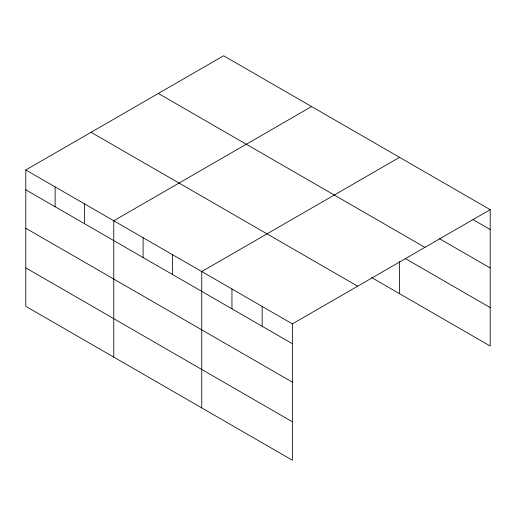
<?xml version="1.0" encoding="UTF-8"?>
<svg xmlns="http://www.w3.org/2000/svg" width="516" height="516" viewBox="0 0 516 516"><rect width="100%" height="100%" fill="white"/><g stroke="black" fill="none" stroke-linecap="round" stroke-linejoin="round"><path stroke-width="0.77" d="M292.379 382.169L292.379 323.887L25.8 169.977L25.8 306.33L292.379 460.233L292.379 382.169L25.8 228.266M371.636 277.569L490.2 346.023L490.2 209.67L223.621 55.767L25.8 169.977M311.593 106.554L113.772 220.764L113.772 357.117M399.565 157.341L201.743 271.558L201.743 407.904M292.379 323.887L490.2 209.67M473.037 219.597L490.2 229.504M439.387 238.624L490.2 267.959M158.341 93.454L424.92 247.364M405.06 258.413L490.2 307.575M91.08 132.29L357.659 286.193M25.8 189.811L292.379 343.721M25.8 267.881L292.379 421.785M399.565 261.651L399.565 293.694M262.167 306.44L262.167 326.28M231.955 288.999L231.955 308.832M172.415 254.627L172.415 274.46M143.093 237.695L143.093 257.536M84.45 203.839L84.45 223.673M55.122 186.908L55.122 206.742"/></g></svg>
